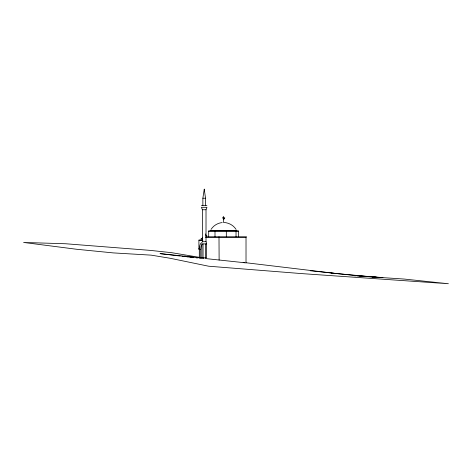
<?xml version="1.0" encoding="UTF-8"?>
<svg xmlns="http://www.w3.org/2000/svg" width="472" height="472" viewBox="0 0 472 472"><rect width="100%" height="100%" fill="white"/><g stroke="black" fill="none" stroke-linecap="round" stroke-linejoin="round"><path stroke-width="0.71" d="M202.871 205.361L202.871 198.228L204.24 189.183M206.016 241.705L206.016 209.745L206.948 207.297L201.45 207.297L202.382 209.745L202.382 241.705M202.099 238.378L202.647 237.298M211.037 229.416C213.468 225.592 217.698 223.008 222.206 222.566M205.403 258.55L246.018 262.886L246.018 237.481L246.567 236.785L205.762 236.785M202.193 244.466L201.007 246.437L200.706 249.358L198.907 249.358L198.907 240.136L202.83 240.136M198.907 240.136L202.83 240.378M202.871 198.228L205.526 198.228L205.526 205.361M201.45 205.361L206.948 205.361M202.382 209.745L206.016 209.745M210.359 230.584L236.761 230.584M208.701 230.902L238.425 230.902M208.471 231.221L238.649 231.221M205.562 237.481L246.018 237.481M202.447 238.378L201.125 238.378L201.125 240.224L202.447 240.224M202.264 241.705L206.134 241.705L206.571 243.906L206.571 257.812L198.907 257.812L198.907 257.376L202.541 257.376M206.571 243.906L201.827 243.906L201.827 257.812M365.446 276.533L370.532 276.834M371.983 276.922L404.209 279.058L448.4 283.731L301.873 273.618L208.606 266.208L169.955 258.237L151.117 255.14L113.209 252.898L76.429 249.245L23.6 242.455L65.714 243.758L150.078 250.367L171.607 252.679L200.476 257.517M382.88 277.571L355.457 275.618L376.627 277.259L331.167 273.076M358.59 275.86L310.263 270.751M353.841 275.725L356.012 275.884M359.64 276.155L361.812 276.315M201.066 257.924L160.02 253.623L180.345 256.06M243.127 262.574L244.573 262.727M246.13 262.762L337.403 273.666M198.907 257.812L203.963 258.385M181.797 256.231L183.938 256.491M186.788 256.833L188.216 257.01M193.945 257.494L184.688 256.184L193.243 257.476M196.081 257.795L197.502 257.995M206.972 235.888L205.774 235.699L205.774 233.876M236.083 229.416C233.416 225.197 228.548 222.518 223.563 222.495L223.563 219.02M198.907 248.396L199.113 249.358M218.996 236.785L219.12 260.119M204.258 189.183L205.526 198.228M238.431 231.221L238.431 236.785M236.029 231.221L236.029 236.785M226.318 231.221L226.318 236.785M214.996 231.221L214.996 236.785M208.689 231.221L208.689 236.785M205.414 243.906L205.414 257.812M203.043 243.906L203.043 257.812M200.252 249.358L200.252 257.376M199.308 249.358L199.308 257.376M199.697 249.358A5.28 2.797 90 0 1 201.833 242.59A6.213 3.292 90 0 1 202.205 242.82M223.97 218.961A1.091 0.926 -90 0 0 224.707 217.657A0.891 0.755 -90 0 1 224.029 218.53A0.891 0.755 -90 0 1 223.215 217.84A0.891 0.755 -90 0 1 223.704 216.801A1.091 0.926 -90 0 0 222.89 218.04A1.091 0.926 -90 0 0 223.97 218.961"/></g></svg>
